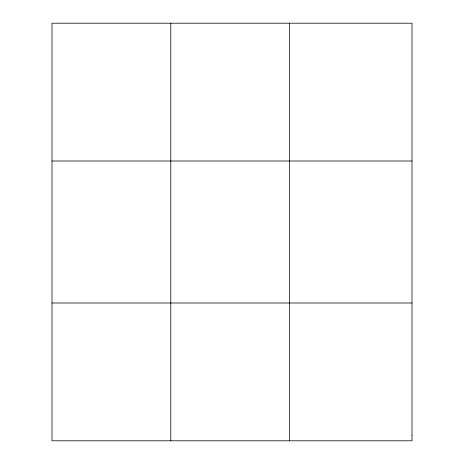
<?xml version="1.0" encoding="UTF-8"?>
<svg xmlns="http://www.w3.org/2000/svg" width="464" height="464" viewBox="0 0 464 464"><rect width="100%" height="100%" fill="white"/><g stroke="black" fill="none" stroke-linecap="round" stroke-linejoin="round"><path stroke-width="0.7" d="M170.793 440.8L170.793 23.2M289.606 440.8L289.606 23.2M51.985 161.008L412.015 161.008M51.985 302.992L412.015 302.992M412.015 435.696L412.015 440.8L51.985 440.8L51.985 23.2L412.015 23.2L412.015 435.696"/></g></svg>
